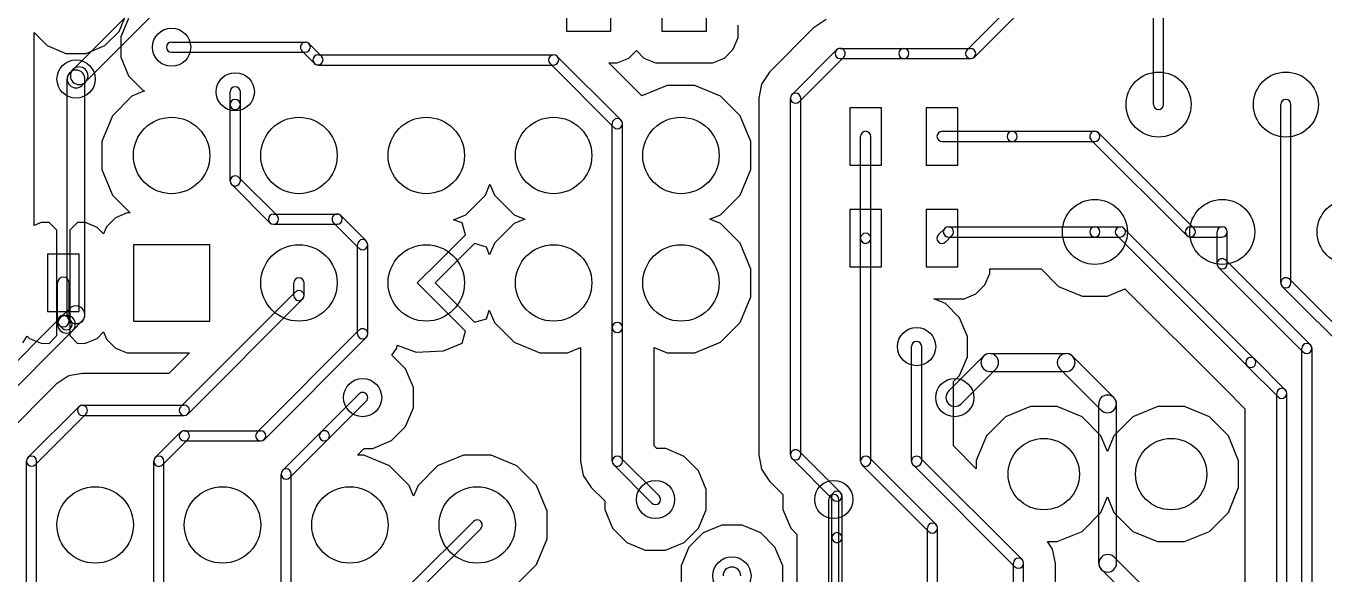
# Model space of a CAD drawing. Extents: x -29274 to 69862, y 24345 to 162744.
# Drawn here: x 23056 to 33250, y 69785 to 74086 of the extents above; entities that cross this region are included whole.
import ezdxf

# ---------------------------------------------------------------- set-up
doc = ezdxf.new("R2010")
doc.units = 0
doc.layers.add('BLACK', color=1, linetype='CONTINUOUS')

msp = doc.modelspace()

# ---------------------------------------------------------------- linework, layer by layer
at = {"layer": 'BLACK'}
for p, q in [((30447, 73899), (31196, 74648)), ((27300, 74595), (27300, 74045)), ((27650, 74045), (27650, 74595)), ((28050, 74595), (28050, 74045)), ((28400, 74045), (28400, 74595)), ((30504, 73842), (31253, 74591)), ((31910, 73471), (31910, 74595)), ((31990, 73471), (31990, 74595)), ((23426, 73746), (24049, 74369)), ((23525, 73647), (24148, 74270)), ((23788, 74044), (23849, 74190)), ((23788, 74044), (23849, 74190)), ((23862, 74146), (23801, 74000)), ((23862, 74146), (23801, 74000)), ((29339, 74138), (29245, 74075)), ((29339, 74138), (29245, 74075)), ((23120, 73270), (23120, 74036)), ((23120, 74036), (23224, 73932)), ((23120, 73270), (23120, 74036)), ((23120, 74036), (23224, 73932)), ((23676, 73932), (23788, 74044)), ((23676, 73932), (23788, 74044)), ((27300, 74045), (27650, 74045)), ((28050, 74045), (28400, 74045)), ((28649, 73995), (28649, 74094)), ((28649, 73995), (28649, 74094)), ((29244, 74074), (28895, 73725)), ((29244, 74074), (28895, 73725)), ((29245, 74075), (29244, 74075)), ((29244, 74075), (29244, 74074)), ((29245, 74075), (29244, 74075)), ((29244, 74075), (29244, 74074)), ((23224, 73932), (23370, 73871)), ((23224, 73932), (23370, 73871)), ((23529, 73871), (23676, 73932)), ((23529, 73871), (23676, 73932)), ((23801, 74000), (23801, 73841)), ((23801, 74000), (23801, 73841)), ((24200, 73960), (25250, 73960)), ((25378, 73849), (25279, 73948)), ((28541, 73834), (28611, 73904)), ((28541, 73834), (28611, 73904)), ((28611, 73904), (28649, 73995)), ((28611, 73904), (28649, 73995)), ((29450, 73910), (29950, 73910)), ((29950, 73910), (30474, 73910)), ((23370, 73871), (23529, 73871)), ((23370, 73871), (23529, 73871)), ((23801, 73841), (23862, 73694)), ((23801, 73841), (23862, 73694)), ((24200, 73880), (25250, 73880)), ((25321, 73792), (25222, 73891)), ((25350, 73860), (27200, 73860)), ((27229, 73848), (27728, 73349)), ((27699, 73796), (27791, 73834)), ((27699, 73796), (27791, 73834)), ((27791, 73834), (27850, 73893)), ((27791, 73834), (27850, 73893)), ((27850, 73893), (27909, 73834)), ((27850, 73893), (27909, 73834)), ((27909, 73834), (28000, 73796)), ((27909, 73834), (28000, 73796)), ((28449, 73796), (28541, 73834)), ((28449, 73796), (28541, 73834)), ((29072, 73549), (29421, 73898)), ((29129, 73492), (29478, 73841)), ((29450, 73830), (29950, 73830)), ((29950, 73830), (30474, 73830)), ((23425, 73745), (23400, 73720)), ((25350, 73780), (27200, 73780)), ((27172, 73791), (27671, 73292)), ((27893, 73537), (27634, 73796)), ((27634, 73796), (27699, 73796)), ((27893, 73537), (27634, 73796)), ((27634, 73796), (27699, 73796)), ((28000, 73796), (28099, 73796)), ((28000, 73796), (28099, 73796)), ((28099, 73796), (28449, 73796)), ((28099, 73796), (28449, 73796)), ((28895, 73725), (28832, 73631)), ((28895, 73725), (28832, 73631)), ((23380, 71820), (23380, 73670)), ((23524, 73646), (23499, 73621)), ((23520, 71820), (23520, 73670)), ((23862, 73694), (23974, 73582)), ((23862, 73694), (23974, 73582)), ((28091, 73619), (27893, 73537)), ((28091, 73619), (27893, 73537)), ((28309, 73619), (28091, 73619)), ((28309, 73619), (28091, 73619)), ((28511, 73535), (28309, 73619)), ((28511, 73535), (28309, 73619)), ((28832, 73631), (28810, 73520)), ((28832, 73631), (28810, 73520)), ((23889, 73535), (23735, 73381)), ((23889, 73535), (23735, 73381)), ((23987, 73577), (23889, 73535)), ((23987, 73577), (23889, 73535)), ((23974, 73582), (23987, 73577)), ((23974, 73582), (23987, 73577)), ((24660, 73470), (24660, 73570)), ((24740, 73470), (24740, 73570)), ((28665, 73381), (28511, 73535)), ((28665, 73381), (28511, 73535)), ((28810, 73520), (28810, 70720)), ((28810, 73520), (28810, 70720)), ((29060, 70720), (29060, 73520)), ((29140, 70720), (29140, 73520)), ((24660, 72870), (24660, 73470)), ((24740, 72870), (24740, 73470)), ((29525, 73445), (29525, 72995)), ((29775, 73445), (29525, 73445)), ((29775, 72995), (29775, 73445)), ((30125, 73445), (30125, 72995)), ((30375, 73445), (30125, 73445)), ((30375, 72995), (30375, 73445)), ((32910, 72070), (32910, 73470)), ((32990, 72070), (32990, 73470)), ((23735, 73381), (23651, 73179)), ((23735, 73381), (23651, 73179)), ((27660, 71720), (27660, 73320)), ((27740, 71720), (27740, 73320)), ((28749, 73179), (28665, 73381)), ((28749, 73179), (28665, 73381)), ((23120, 72521), (23120, 73270)), ((23120, 72521), (23120, 73270)), ((29610, 72420), (29610, 73220)), ((29690, 72420), (29690, 73220)), ((30250, 73260), (30800, 73260)), ((30800, 73260), (31450, 73260)), ((32171, 72442), (31422, 73191)), ((32228, 72499), (31479, 73248)), ((23651, 73179), (23651, 72961)), ((23651, 73179), (23651, 72961)), ((28749, 72961), (28749, 73179)), ((28749, 72961), (28749, 73179)), ((30250, 73180), (30800, 73180)), ((30800, 73180), (31450, 73180)), ((29525, 72995), (29775, 72995)), ((30125, 72995), (30375, 72995)), ((23651, 72961), (23735, 72759)), ((23651, 72961), (23735, 72759)), ((25028, 72598), (24728, 72898)), ((28665, 72759), (28749, 72961)), ((28665, 72759), (28749, 72961)), ((24972, 72542), (24672, 72842)), ((26665, 72759), (26700, 72844)), ((26665, 72759), (26700, 72844)), ((26700, 72844), (26735, 72759)), ((26700, 72844), (26735, 72759)), ((23735, 72759), (23875, 72619)), ((23735, 72759), (23875, 72619)), ((26511, 72605), (26665, 72759)), ((26511, 72605), (26665, 72759)), ((26735, 72759), (26889, 72605)), ((26735, 72759), (26889, 72605)), ((28511, 72605), (28665, 72759)), ((28511, 72605), (28665, 72759)), ((23759, 72581), (23689, 72511)), ((23759, 72581), (23689, 72511)), ((23851, 72619), (23759, 72581)), ((23851, 72619), (23759, 72581)), ((23875, 72619), (23851, 72619)), ((23875, 72619), (23851, 72619)), ((25000, 72610), (25500, 72610)), ((25728, 72399), (25529, 72598)), ((26415, 72566), (26511, 72605)), ((26415, 72566), (26511, 72605)), ((26889, 72605), (26973, 72570)), ((26889, 72605), (26973, 72570)), ((28426, 72570), (28511, 72605)), ((28426, 72570), (28511, 72605)), ((29525, 72645), (29525, 72195)), ((29775, 72645), (29525, 72645)), ((29775, 72195), (29775, 72645)), ((30125, 72645), (30125, 72195)), ((30375, 72645), (30125, 72645)), ((30375, 72195), (30375, 72645)), ((23176, 72544), (23120, 72521)), ((23176, 72544), (23120, 72521)), ((23238, 72545), (23176, 72544)), ((23238, 72545), (23176, 72544)), ((23300, 72483), (23238, 72545)), ((23300, 72483), (23238, 72545)), ((23300, 72170), (23300, 72483)), ((23300, 72170), (23300, 72483)), ((23462, 72545), (23400, 72483)), ((23462, 72545), (23400, 72483)), ((23400, 72483), (23400, 72170)), ((23400, 72483), (23400, 72170)), ((23524, 72544), (23462, 72545)), ((23524, 72544), (23462, 72545)), ((23616, 72506), (23524, 72544)), ((23616, 72506), (23524, 72544)), ((23666, 72456), (23616, 72506)), ((23666, 72456), (23616, 72506)), ((23689, 72511), (23666, 72456)), ((23689, 72511), (23666, 72456)), ((25000, 72530), (25500, 72530)), ((25671, 72342), (25472, 72541)), ((26481, 72542), (26415, 72566)), ((26481, 72542), (26415, 72566)), ((26508, 72448), (26481, 72542)), ((26508, 72448), (26481, 72542)), ((26889, 72535), (26735, 72381)), ((26889, 72535), (26735, 72381)), ((26973, 72570), (26889, 72535)), ((26973, 72570), (26889, 72535)), ((28511, 72535), (28426, 72570)), ((28511, 72535), (28426, 72570)), ((28665, 72381), (28511, 72535)), ((28665, 72381), (28511, 72535)), ((30271, 72498), (30222, 72449)), ((30300, 72510), (31450, 72510)), ((31450, 72510), (31650, 72510)), ((31678, 72498), (32702, 71474)), ((32200, 72510), (32450, 72510)), ((26235, 72176), (26508, 72448)), ((26235, 72176), (26508, 72448)), ((26578, 72378), (26271, 72070)), ((26578, 72378), (26271, 72070)), ((26672, 72351), (26578, 72378)), ((26672, 72351), (26578, 72378)), ((26735, 72381), (26697, 72290)), ((26735, 72381), (26697, 72290)), ((28749, 72179), (28665, 72381)), ((28749, 72179), (28665, 72381)), ((29610, 70670), (29610, 72420)), ((29690, 70670), (29690, 72420)), ((30328, 72441), (30279, 72392)), ((30300, 72430), (31450, 72430)), ((31450, 72430), (31650, 72430)), ((31622, 72442), (32646, 71418)), ((32200, 72430), (32450, 72430)), ((32410, 72220), (32410, 72470)), ((32490, 72220), (32490, 72470)), ((23475, 72295), (23225, 72295)), ((23225, 72295), (23225, 71845)), ((23475, 71845), (23475, 72295)), ((23900, 72370), (23900, 71770)), ((24500, 72370), (23900, 72370)), ((24500, 71770), (24500, 72370)), ((25660, 71670), (25660, 72370)), ((25740, 71670), (25740, 72370)), ((26697, 72290), (26672, 72351)), ((26697, 72290), (26672, 72351)), ((23300, 72120), (23300, 72170)), ((23300, 72120), (23300, 72170)), ((23400, 72170), (23400, 72120)), ((23400, 72170), (23400, 72120)), ((26200, 72141), (26235, 72176)), ((26200, 72141), (26235, 72176)), ((28749, 71961), (28749, 72179)), ((28749, 71961), (28749, 72179)), ((29525, 72195), (29775, 72195)), ((30125, 72195), (30375, 72195)), ((30624, 72145), (30624, 72180)), ((30624, 72180), (31027, 72180)), ((30624, 72145), (30624, 72180)), ((30624, 72180), (31027, 72180)), ((31027, 72180), (31164, 72043)), ((31027, 72180), (31164, 72043)), ((33086, 71527), (32421, 72192)), ((33143, 71584), (32478, 72249)), ((23300, 72020), (23300, 72120)), ((23300, 72020), (23300, 72120)), ((23305, 71770), (23305, 72070)), ((23395, 71770), (23395, 72070)), ((23400, 72120), (23400, 72020)), ((23400, 72120), (23400, 72020)), ((25160, 71970), (25160, 72070)), ((25240, 71970), (25240, 72070)), ((26129, 72070), (26200, 72141)), ((26129, 72070), (26200, 72141)), ((26200, 71999), (26129, 72070)), ((26200, 71999), (26129, 72070)), ((26271, 72070), (26578, 71762)), ((26271, 72070), (26578, 71762)), ((30586, 72054), (30624, 72145)), ((30586, 72054), (30624, 72145)), ((33732, 71344), (32978, 72098)), ((23300, 71970), (23300, 72020)), ((23300, 71970), (23300, 72020)), ((23300, 71657), (23300, 71970)), ((23300, 71657), (23300, 71970)), ((23400, 72020), (23400, 71970)), ((23400, 72020), (23400, 71970)), ((23400, 71970), (23400, 71657)), ((23400, 71970), (23400, 71657)), ((24272, 71099), (25171, 71998)), ((26235, 71964), (26200, 71999)), ((26235, 71964), (26200, 71999)), ((26508, 71692), (26235, 71964)), ((26508, 71692), (26235, 71964)), ((30424, 71946), (30516, 71984)), ((30424, 71946), (30516, 71984)), ((30516, 71984), (30586, 72054)), ((30516, 71984), (30586, 72054)), ((31164, 72043), (31350, 71966)), ((31164, 72043), (31350, 71966)), ((31350, 71966), (31550, 71966)), ((31350, 71966), (31550, 71966)), ((31550, 71966), (31686, 72024)), ((31550, 71966), (31686, 72024)), ((31686, 72024), (32470, 71240)), ((31686, 72024), (32470, 71240)), ((33676, 71288), (32922, 72042)), ((23325, 71795), (23400, 71870)), ((24329, 71042), (25228, 71941)), ((28665, 71759), (28749, 71961)), ((28665, 71759), (28749, 71961)), ((30276, 71908), (30185, 71946)), ((30185, 71946), (30424, 71946)), ((30276, 71908), (30185, 71946)), ((30185, 71946), (30424, 71946)), ((30388, 71796), (30276, 71908)), ((30388, 71796), (30276, 71908)), ((22550, 71020), (23325, 71795)), ((23225, 71845), (23475, 71845)), ((23406, 71778), (23382, 71802)), ((23424, 71696), (23499, 71771)), ((23900, 71770), (24500, 71770)), ((26578, 71762), (26672, 71789)), ((26578, 71762), (26672, 71789)), ((26672, 71789), (26695, 71855)), ((26672, 71789), (26695, 71855)), ((26695, 71855), (26735, 71759)), ((26695, 71855), (26735, 71759)), ((26735, 71759), (26889, 71605)), ((26735, 71759), (26889, 71605)), ((28511, 71605), (28665, 71759)), ((28511, 71605), (28665, 71759)), ((30449, 71649), (30388, 71796)), ((30449, 71649), (30388, 71796)), ((22649, 70921), (23424, 71696)), ((23238, 71595), (23300, 71657)), ((23238, 71595), (23300, 71657)), ((23342, 71714), (23318, 71738)), ((23400, 71657), (23462, 71595)), ((23400, 71657), (23462, 71595)), ((23616, 71634), (23666, 71685)), ((23616, 71634), (23666, 71685)), ((23666, 71685), (23689, 71629)), ((23666, 71685), (23689, 71629)), ((24872, 70899), (25671, 71698)), ((26481, 71598), (26508, 71692)), ((26481, 71598), (26508, 71692)), ((27660, 70670), (27660, 71720)), ((27740, 70670), (27740, 71720)), ((23033, 71600), (23065, 71653)), ((23033, 71600), (23065, 71653)), ((23065, 71653), (23084, 71634)), ((23065, 71653), (23084, 71634)), ((23084, 71634), (23176, 71596)), ((23084, 71634), (23176, 71596)), ((23176, 71596), (23238, 71595)), ((23176, 71596), (23238, 71595)), ((23462, 71595), (23524, 71596)), ((23462, 71595), (23524, 71596)), ((23524, 71596), (23616, 71634)), ((23524, 71596), (23616, 71634)), ((23689, 71629), (23759, 71559)), ((23689, 71629), (23759, 71559)), ((23759, 71559), (23850, 71521)), ((23759, 71559), (23850, 71521)), ((24929, 70842), (25728, 71641)), ((25930, 71504), (25968, 71559)), ((25930, 71504), (25968, 71559)), ((25968, 71559), (25972, 71580)), ((25968, 71559), (25972, 71580)), ((25972, 71580), (26121, 71527)), ((25972, 71580), (26121, 71527)), ((26334, 71538), (26481, 71598)), ((26334, 71538), (26481, 71598)), ((26889, 71605), (27091, 71521)), ((26889, 71605), (27091, 71521)), ((27309, 71521), (27410, 71563)), ((27309, 71521), (27410, 71563)), ((27410, 71563), (27410, 70670)), ((27410, 71563), (27410, 70670)), ((27990, 70790), (27990, 71563)), ((27990, 71563), (28091, 71521)), ((27990, 70790), (27990, 71563)), ((27990, 71563), (28091, 71521)), ((28309, 71521), (28511, 71605)), ((28309, 71521), (28511, 71605)), ((30010, 70670), (30010, 71570)), ((30090, 70670), (30090, 71570)), ((30449, 71490), (30449, 71649)), ((30449, 71490), (30449, 71649)), ((33075, 67195), (33075, 71555)), ((33155, 67195), (33155, 71555)), ((23850, 71521), (23949, 71521)), ((23850, 71521), (23949, 71521)), ((23949, 71521), (24340, 71521)), ((23949, 71521), (24340, 71521)), ((24340, 71521), (24179, 71360)), ((24340, 71521), (24179, 71360)), ((26038, 71396), (25930, 71504)), ((26038, 71396), (25930, 71504)), ((26121, 71527), (26334, 71538)), ((26121, 71527), (26334, 71538)), ((27091, 71521), (27309, 71521)), ((27091, 71521), (27309, 71521)), ((28091, 71521), (28309, 71521)), ((28091, 71521), (28309, 71521)), ((30575, 71495), (30300, 71220)), ((30388, 71344), (30449, 71490)), ((30388, 71344), (30449, 71490)), ((30625, 71515), (31225, 71515)), ((31598, 71171), (31275, 71494)), ((32703, 71473), (32945, 71231)), ((23500, 71360), (23406, 71342)), ((23500, 71360), (23406, 71342)), ((24179, 71360), (23500, 71360)), ((24179, 71360), (23500, 71360)), ((26099, 71249), (26038, 71396)), ((26099, 71249), (26038, 71396)), ((30674, 71396), (30399, 71121)), ((30625, 71375), (31225, 71375)), ((31499, 71072), (31176, 71395)), ((32647, 71417), (32889, 71175)), ((23294, 71275), (22895, 70875)), ((23294, 71275), (22895, 70875)), ((23388, 71338), (23294, 71275)), ((23388, 71338), (23294, 71275)), ((23406, 71342), (23388, 71338)), ((23406, 71342), (23388, 71338)), ((30340, 71296), (30388, 71344)), ((30340, 71296), (30388, 71344)), ((30340, 70790), (30340, 71296)), ((30340, 70790), (30340, 71296)), ((25372, 70898), (25672, 71198)), ((26099, 71090), (26099, 71249)), ((26099, 71090), (26099, 71249)), ((32470, 71240), (32628, 71082)), ((32470, 71240), (32628, 71082)), ((32878, 67196), (32878, 71202)), ((32958, 67196), (32958, 71202)), ((23072, 70699), (23471, 71098)), ((23500, 71110), (24300, 71110)), ((25428, 70842), (25728, 71142)), ((26038, 70944), (26099, 71090)), ((26038, 70944), (26099, 71090)), ((30944, 71099), (30749, 71018)), ((30944, 71099), (30749, 71018)), ((31155, 71099), (30944, 71099)), ((31155, 71099), (30944, 71099)), ((31350, 71018), (31155, 71099)), ((31350, 71018), (31155, 71099)), ((31480, 69870), (31480, 71120)), ((31620, 69870), (31620, 71120)), ((31944, 71099), (31749, 71018)), ((31944, 71099), (31749, 71018)), ((32155, 71099), (31944, 71099)), ((32155, 71099), (31944, 71099)), ((32350, 71018), (32155, 71099)), ((32350, 71018), (32155, 71099)), ((32628, 71082), (32628, 68972)), ((32628, 71082), (32628, 68972)), ((23129, 70642), (23528, 71041)), ((23500, 71030), (24300, 71030)), ((25926, 70832), (26038, 70944)), ((25926, 70832), (26038, 70944)), ((30749, 71018), (30600, 70870)), ((30749, 71018), (30600, 70870)), ((31498, 70869), (31350, 71018)), ((31498, 70869), (31350, 71018)), ((31749, 71018), (31600, 70870)), ((31749, 71018), (31600, 70870)), ((32498, 70869), (32350, 71018)), ((32498, 70869), (32350, 71018)), ((24072, 70699), (24271, 70898)), ((24300, 70910), (24900, 70910)), ((25072, 70598), (25372, 70898)), ((25128, 70542), (25428, 70842)), ((30600, 70870), (30519, 70675)), ((30600, 70870), (30519, 70675)), ((31548, 70747), (31498, 70869)), ((31548, 70747), (31498, 70869)), ((31600, 70870), (31548, 70747)), ((31600, 70870), (31548, 70747)), ((32579, 70674), (32498, 70869)), ((32579, 70674), (32498, 70869)), ((24129, 70642), (24328, 70841)), ((24300, 70830), (24900, 70830)), ((25659, 70719), (25711, 70771)), ((25659, 70719), (25711, 70771)), ((25711, 70771), (25779, 70771)), ((25711, 70771), (25779, 70771)), ((25779, 70771), (25926, 70832)), ((25779, 70771), (25926, 70832)), ((28011, 70769), (27990, 70790)), ((28011, 70769), (27990, 70790)), ((28080, 70769), (28011, 70769)), ((28080, 70769), (28011, 70769)), ((28226, 70708), (28080, 70769)), ((28226, 70708), (28080, 70769)), ((29452, 70424), (29128, 70748)), ((30519, 70611), (30340, 70790)), ((30519, 70611), (30340, 70790)), ((23060, 68870), (23060, 70670)), ((23140, 68870), (23140, 70670)), ((24060, 68470), (24060, 70670)), ((24140, 68470), (24140, 70670)), ((25709, 70719), (25659, 70719)), ((25709, 70719), (25659, 70719)), ((25911, 70635), (25709, 70719)), ((25911, 70635), (25709, 70719)), ((26491, 70719), (26289, 70635)), ((26491, 70719), (26289, 70635)), ((26709, 70719), (26491, 70719)), ((26709, 70719), (26491, 70719)), ((26911, 70635), (26709, 70719)), ((26911, 70635), (26709, 70719)), ((27410, 70670), (27432, 70559)), ((27410, 70670), (27432, 70559)), ((27672, 70642), (27972, 70342)), ((27728, 70698), (28028, 70398)), ((28338, 70596), (28226, 70708)), ((28338, 70596), (28226, 70708)), ((28810, 70720), (28832, 70609)), ((28810, 70720), (28832, 70609)), ((29396, 70368), (29072, 70692)), ((29621, 70642), (30146, 70117)), ((29678, 70699), (30203, 70174)), ((30821, 69842), (30022, 70641)), ((30878, 69899), (30079, 70698)), ((30519, 70675), (30519, 70611)), ((30519, 70675), (30519, 70611)), ((32579, 70463), (32579, 70674)), ((32579, 70463), (32579, 70674)), ((25060, 68870), (25060, 70570)), ((25140, 68870), (25140, 70570)), ((26065, 70481), (25911, 70635)), ((26065, 70481), (25911, 70635)), ((26289, 70635), (26135, 70481)), ((26289, 70635), (26135, 70481)), ((27065, 70481), (26911, 70635)), ((27065, 70481), (26911, 70635)), ((27432, 70559), (27495, 70465)), ((27432, 70559), (27495, 70465)), ((28399, 70449), (28338, 70596)), ((28399, 70449), (28338, 70596)), ((28832, 70609), (28895, 70515)), ((28832, 70609), (28895, 70515)), ((26100, 70397), (26065, 70481)), ((26100, 70397), (26065, 70481)), ((26135, 70481), (26100, 70397)), ((26135, 70481), (26100, 70397)), ((27149, 70279), (27065, 70481)), ((27149, 70279), (27065, 70481)), ((27495, 70465), (27601, 70359)), ((27495, 70465), (27601, 70359)), ((28399, 70290), (28399, 70449)), ((28399, 70290), (28399, 70449)), ((28895, 70515), (29001, 70409)), ((28895, 70515), (29001, 70409)), ((32498, 70268), (32579, 70463)), ((32498, 70268), (32579, 70463)), ((27601, 70359), (27601, 70291)), ((27601, 70359), (27601, 70291)), ((29001, 70409), (29001, 70291)), ((29001, 70409), (29001, 70291)), ((29360, 69246), (29360, 70370)), ((29385, 70071), (29385, 70395)), ((29440, 69246), (29440, 70370)), ((29465, 70071), (29465, 70395)), ((31498, 70268), (31549, 70392)), ((31498, 70268), (31549, 70392)), ((31549, 70392), (31600, 70269)), ((31549, 70392), (31600, 70269)), ((27149, 70061), (27149, 70279)), ((27149, 70061), (27149, 70279)), ((27601, 70291), (27662, 70144)), ((27601, 70291), (27662, 70144)), ((28338, 70144), (28399, 70290)), ((28338, 70144), (28399, 70290)), ((29001, 70291), (29062, 70144)), ((29001, 70291), (29062, 70144)), ((31349, 70120), (31498, 70268)), ((31349, 70120), (31498, 70268)), ((31600, 70269), (31748, 70120)), ((31600, 70269), (31748, 70120)), ((32349, 70120), (32498, 70268)), ((32349, 70120), (32498, 70268)), ((26072, 69699), (26571, 70198)), ((26129, 69642), (26628, 70141)), ((27662, 70144), (27774, 70032)), ((27662, 70144), (27774, 70032)), ((28226, 70032), (28338, 70144)), ((28226, 70032), (28338, 70144)), ((28521, 70169), (28374, 70108)), ((28521, 70169), (28374, 70108)), ((28680, 70169), (28521, 70169)), ((28680, 70169), (28521, 70169)), ((28826, 70108), (28680, 70169)), ((28826, 70108), (28680, 70169)), ((29062, 70144), (29110, 70096)), ((29062, 70144), (29110, 70096)), ((30135, 69221), (30135, 70145)), ((30215, 69221), (30215, 70145)), ((27065, 69859), (27149, 70061)), ((27065, 69859), (27149, 70061)), ((27774, 70032), (27920, 69971)), ((27774, 70032), (27920, 69971)), ((28079, 69971), (28226, 70032)), ((28079, 69971), (28226, 70032)), ((28374, 70108), (28262, 69996)), ((28374, 70108), (28262, 69996)), ((28938, 69996), (28826, 70108)), ((28938, 69996), (28826, 70108)), ((29110, 70096), (29110, 69707)), ((29110, 70096), (29110, 69707)), ((29385, 69220), (29385, 70070)), ((29465, 69220), (29465, 70070)), ((31118, 69981), (31079, 70039)), ((31079, 70039), (31154, 70039)), ((31118, 69981), (31079, 70039)), ((31079, 70039), (31154, 70039)), ((31154, 70039), (31349, 70120)), ((31154, 70039), (31349, 70120)), ((31748, 70120), (31943, 70039)), ((31748, 70120), (31943, 70039)), ((31943, 70039), (32154, 70039)), ((31943, 70039), (32154, 70039)), ((32154, 70039), (32349, 70120)), ((32154, 70039), (32349, 70120)), ((27920, 69971), (28079, 69971)), ((27920, 69971), (28079, 69971)), ((28262, 69996), (28201, 69850)), ((28262, 69996), (28201, 69850)), ((28999, 69849), (28938, 69996)), ((28999, 69849), (28938, 69996)), ((31140, 69870), (31118, 69981)), ((31140, 69870), (31118, 69981)), ((26911, 69705), (27065, 69859)), ((26911, 69705), (27065, 69859)), ((28201, 69850), (28201, 69691)), ((28201, 69850), (28201, 69691)), ((28999, 69690), (28999, 69849)), ((28999, 69690), (28999, 69849)), ((30810, 68220), (30810, 69870)), ((30890, 68220), (30890, 69870)), ((31140, 68569), (31140, 69870)), ((31140, 68569), (31140, 69870)), ((31849, 69670), (31600, 69919)), ((31750, 69571), (31501, 69820))]:
    msp.add_line(p, q, dxfattribs=at)
for centre, radius in [((24200, 73920), 150), ((23450, 73670), 150), ((24700, 73570), 150), ((31950, 73470), 255), ((32950, 73470), 255), ((24200, 73070), 300), ((25200, 73070), 300), ((26200, 73070), 300), ((27200, 73070), 300), ((28200, 73070), 300), ((31450, 72470), 255), ((32450, 72470), 255), ((33450, 72470), 255), ((25200, 72070), 300), ((26200, 72070), 300), ((27200, 72070), 300), ((28200, 72070), 300), ((30050, 71570), 150), ((25700, 71170), 150), ((30350, 71170), 150), ((31049, 70569), 280), ((32049, 70569), 280), ((23600, 70170), 300), ((24600, 70170), 300), ((25600, 70170), 300), ((26600, 70170), 300), ((28000, 70370), 150), ((29400, 70370), 150), ((28600, 69770), 150)]:
    msp.add_circle(centre, radius, dxfattribs=at)
for centre, radius, start, end in [((24200, 73920), 40, 90, 270), ((25251, 73919), 40, 405, 585), ((25250, 73920), 40, 270, 450), ((29450, 73870), 40, 90, 270), ((29450, 73870), 40, 315, 495), ((29950, 73870), 40, 90, 270), ((29950, 73870), 40, 270, 450), ((30474, 73870), 40, 270, 450), ((25350, 73820), 40, 90, 270), ((25349, 73821), 40, 225, 405), ((27200, 73820), 40, 45, 225), ((27200, 73820), 40, 270, 450), ((30475, 73870), 40, 135, 315), ((23450, 73670), 70, 360, 540), ((23450, 73671), 70, 135, 315), ((23475, 73696), 70, 135, 315), ((23474, 73695), 70, -45, 135), ((24700, 73570), 40, 360, 540), ((24700, 73470), 40, 360, 540), ((29100, 73520), 40, 360, 540), ((29100, 73520), 40, 135, 315), ((32950, 73470), 40, 360, 540), ((24700, 73470), 40, 180, 360), ((31950, 73471), 40, 180, 360), ((27700, 73320), 40, 360, 540), ((27700, 73320), 40, 225, 405), ((29650, 73220), 40, 360, 540), ((30250, 73220), 40, 90, 270), ((30800, 73220), 40, 90, 270), ((30800, 73220), 40, 270, 450), ((31450, 73220), 40, 405, 585), ((31450, 73220), 40, 270, 450), ((24700, 72870), 40, 405, 585), ((24700, 72870), 40, 180, 360), ((25000, 72570), 40, 90, 270), ((25000, 72570), 40, 225, 405), ((25500, 72570), 40, 405, 585), ((25500, 72570), 40, 270, 450), ((30300, 72470), 40, 90, 270), ((30300, 72470), 40, -45, 135), ((31450, 72470), 40, 90, 270), ((31450, 72470), 40, 270, 450), ((31650, 72470), 40, 45, 225), ((31650, 72470), 40, 270, 450), ((32200, 72470), 40, 90, 270), ((32200, 72470), 40, 225, 405), ((32450, 72470), 40, 360, 540), ((32450, 72470), 40, 270, 450), ((25700, 72370), 40, 360, 540), ((25700, 72370), 40, 225, 405), ((29650, 72420), 40, 360, 540), ((29650, 72420), 40, 180, 360), ((30250, 72420), 40, 135, 315), ((32450, 72220), 40, 405, 585), ((32450, 72220), 40, 180, 360), ((23350, 72070), 45, 360, 540), ((25200, 72070), 40, 360, 540), ((32950, 72070), 40, 405, 585), ((32950, 72070), 40, 180, 360), ((25200, 71970), 40, 180, 360), ((25200, 71970), 40, 315, 495), ((23449, 71820), 70, 315, 495), ((23350, 71770), 45, 405, 585), ((23375, 71746), 70, 135, 315), ((23350, 71770), 45, 180, 360), ((23374, 71745), 70, 315, 495), ((23374, 71746), 45, 225, 405), ((23450, 71820), 70, 180, 360), ((27700, 71720), 40, 360, 540), ((25700, 71670), 40, 180, 360), ((25700, 71670), 40, 315, 495), ((27700, 71720), 40, 180, 360), ((30050, 71570), 40, 360, 540), ((33115, 71555), 40, 360, 540), ((33114, 71556), 40, 225, 405), ((30625, 71445), 70, 90, 270), ((30624, 71445), 70, -45, 135), ((31225, 71445), 70, 405, 585), ((31225, 71445), 70, 270, 450), ((32675, 71445), 40, 45, 225), ((32674, 71446), 40, 225, 405), ((25700, 71170), 40, 315, 495), ((30350, 71171), 70, 135, 315), ((31550, 71120), 70, 360, 540), ((31549, 71121), 70, 225, 405), ((32918, 71202), 40, 360, 540), ((32917, 71203), 40, 225, 405), ((23500, 71070), 40, 90, 270), ((23499, 71069), 40, 315, 495), ((24300, 71070), 40, 135, 315), ((24300, 71070), 40, 270, 450), ((24300, 70870), 40, 90, 270), ((24300, 70870), 40, 315, 495), ((24900, 70870), 40, 135, 315), ((24900, 70870), 40, 270, 450), ((25400, 70870), 40, 135, 315), ((25400, 70870), 40, 315, 495), ((29100, 70720), 40, 405, 585), ((23100, 70670), 40, 360, 540), ((23101, 70671), 40, 135, 315), ((24100, 70670), 40, 360, 540), ((24100, 70670), 40, 135, 315), ((27700, 70670), 40, 45, 225), ((27700, 70670), 40, 180, 360), ((29100, 70720), 40, 180, 360), ((29650, 70670), 40, 45, 225), ((29650, 70670), 40, 180, 360), ((30050, 70670), 40, 405, 585), ((30050, 70670), 40, 180, 360), ((25100, 70570), 40, 360, 540), ((25100, 70570), 40, 135, 315), ((29425, 70395), 40, 360, 540), ((28000, 70370), 40, 225, 405), ((29400, 70370), 40, 360, 540), ((29424, 70396), 40, 225, 405), ((26600, 70170), 40, 315, 495), ((30175, 70145), 40, 360, 540), ((30174, 70146), 40, 225, 405), ((29425, 70070), 40, 360, 540), ((29425, 70071), 40, 180, 360), ((31551, 69869), 70, 405, 585), ((28600, 69770), 70, 360, 540), ((30850, 69870), 40, 360, 540), ((30850, 69870), 40, 225, 405), ((31550, 69870), 70, 180, 360)]:
    msp.add_arc(centre, radius, start, end, dxfattribs=at)

doc.saveas('drawing.dxf')
